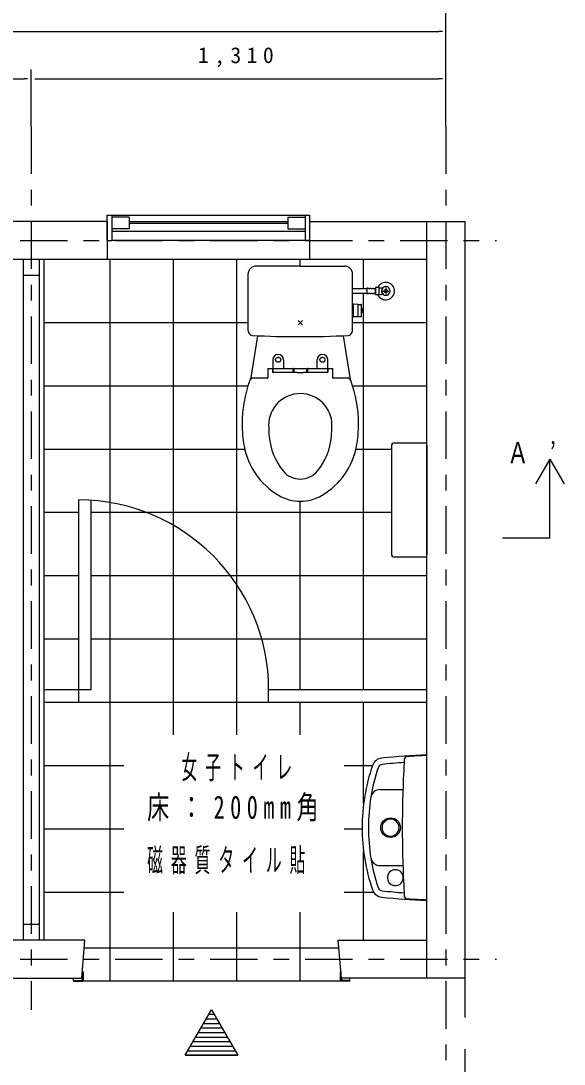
# Model space of a CAD drawing. Units: millimetres on the paper, enlarged 30 times, with parts at other scales. Extents: x -11550 to 0, y -62370 to 8010.
# Drawn here: x -7856 to -6827, y 3280 to 5257 of the extents above; entities that cross this region are included whole.
import ezdxf

# ---------------------------------------------------------------- set-up
doc = ezdxf.new("R2010")
doc.units = ezdxf.units.MM
doc.header["$LTSCALE"] = 30
doc.linetypes.add('USER1', pattern=[4.5, 2.5, -2])
doc.linetypes.add('USER2', pattern=[6, 3, -1, 1, -1])
doc.layers.add('layer1', color=4, linetype='Continuous', lineweight=25)
doc.styles.add('ＭＳ ゴシック', font='')
doc.styles.get('ＭＳ ゴシック').set_extended_font_data('MS Gothic')

msp = doc.modelspace()

# ---------------------------------------------------------------- linework, layer by layer
at = {"layer": 'layer1'}
for p, q in [((-7050.47, 5237.37), (-7050.47, 5345.37)), ((-7050.47, 5147.37), (-7050.47, 5255.37)), ((-9118.97, 5237.37), (-7063.97, 5237.37)), ((-7057.22, 5237.37), (-7063.97, 5237.37)), ((-7836.47, 5057.37), (-7836.47, 5165.37)), ((-7836.47, 5057.37), (-7836.47, 5165.37)), ((-7050.47, 5057.37), (-7050.47, 5165.37)), ((-9118.97, 5147.37), (-7849.97, 5147.37)), ((-7843.22, 5147.37), (-7849.97, 5147.37)), ((-7829.72, 5147.37), (-7822.97, 5147.37)), ((-7822.97, 5147.37), (-7063.97, 5147.37)), ((-7057.22, 5147.37), (-7063.97, 5147.37)), ((-7683.77, 4889.37), (-7317.17, 4889.37)), ((-7650.77, 4877.36), (-7350.17, 4877.36)), ((-7650.77, 4874.36), (-7350.17, 4874.36)), ((-7683.77, 4859.13), (-7317.17, 4859.13)), ((-7317.17, 4841.37), (-7683.77, 4841.37)), ((-7686.47, 3437.37), (-7686.47, 4805.37)), ((-7566.47, 3904.59), (-7566.47, 4805.37)), ((-7446.47, 3904.59), (-7446.47, 4805.37)), ((-7326.47, 4792.77), (-7326.47, 4805.37)), ((-7206.47, 4749.75), (-7206.47, 4805.37)), ((-7206.47, 3989.37), (-7206.47, 4740.99)), ((-7425.47, 4685.37), (-7812.47, 4685.37)), ((-7086.47, 4685.37), (-7227.47, 4685.37)), ((-7425.81, 4565.37), (-7812.47, 4565.37)), ((-7086.47, 4565.37), (-7227.13, 4565.37)), ((-7431.7, 4445.37), (-7812.47, 4445.37)), ((-7153.97, 4445.37), (-7221.24, 4445.37)), ((-7326.47, 3989.37), (-7326.47, 4346.94)), ((-7746.47, 4325.37), (-7812.47, 4325.37)), ((-7153.97, 4325.37), (-7722.47, 4325.37)), ((-7746.47, 4205.37), (-7812.47, 4205.37)), ((-7086.47, 4205.37), (-7722.47, 4205.37)), ((-7746.47, 4085.37), (-7812.47, 4085.37)), ((-7086.47, 4085.37), (-7722.47, 4085.37)), ((-7386.47, 3965.37), (-7746.47, 3965.37)), ((-7326.47, 3904.59), (-7326.47, 3965.37)), ((-7206.47, 3774.76), (-7206.47, 3965.37)), ((-7660.84, 3845.37), (-7812.47, 3845.37)), ((-7189.93, 3845.37), (-7243.23, 3845.37)), ((-7660.84, 3725.37), (-7812.47, 3725.37)), ((-7209.46, 3725.37), (-7243.23, 3725.37)), ((-7206.47, 3515.37), (-7206.47, 3681.97)), ((-7660.84, 3605.37), (-7812.47, 3605.37)), ((-7187.81, 3605.37), (-7243.23, 3605.37)), ((-7566.47, 3437.37), (-7566.47, 3568.42)), ((-7446.47, 3437.37), (-7446.47, 3568.42)), ((-7326.47, 3437.37), (-7326.47, 3568.42)), ((-7253.17, 3499.77), (-7735.77, 3499.77)), ((-7756.07, 3438.57), (-7756.07, 3443.37)), ((-7740.47, 3443.37), (-7740.47, 3438.57)), ((-7248.47, 3443.37), (-7248.47, 3438.57)), ((-7232.87, 3438.57), (-7232.87, 3443.37)), ((-7544.36, 3296.96), (-7494.47, 3383.37)), ((-7494.47, 3383.37), (-7444.59, 3296.96)), ((-7504.45, 3366.09), (-7484.49, 3366.09)), ((-7499.46, 3374.73), (-7489.48, 3374.73)), ((-7514.42, 3348.81), (-7474.52, 3348.81)), ((-7509.44, 3357.45), (-7479.51, 3357.45)), ((-7529.39, 3322.89), (-7459.55, 3322.89)), ((-7524.4, 3331.53), (-7464.54, 3331.53)), ((-7519.41, 3340.17), (-7469.53, 3340.17)), ((-7539.36, 3305.61), (-7449.58, 3305.61)), ((-7534.38, 3314.25), (-7454.57, 3314.25)), ((-7444.59, 3296.96), (-7544.36, 3296.96)), ((-7544.35, 3296.97), (-7444.59, 3296.97))]:
    msp.add_line(p, q, dxfattribs=at)
at = {"layer": 'layer1', "linetype": 'USER2'}
for p, q in [((-7836.47, 5057.37), (-7836.47, 3383.37)), ((-7050.47, 5057.37), (-7050.47, 2297.37)), ((-10917.47, 4841.37), (-6954.47, 4841.37)), ((-10917.47, 3479.37), (-6954.47, 3479.37))]:
    msp.add_line(p, q, dxfattribs=at)
at = {"layer": 'layer1', "color": 3}
for p, q in [((-7692.47, 4889.37), (-7683.77, 4889.37)), ((-7692.47, 4841.37), (-7692.47, 4889.37)), ((-7683.77, 4889.37), (-7683.77, 4841.37)), ((-7650.77, 4885.71), (-7683.77, 4885.71)), ((-7650.77, 4885.71), (-7650.77, 4863.57)), ((-7350.17, 4885.71), (-7317.17, 4885.71)), ((-7350.17, 4885.71), (-7350.17, 4863.57)), ((-7317.17, 4889.37), (-7317.17, 4841.37)), ((-7317.17, 4889.37), (-7308.47, 4889.37)), ((-7308.47, 4841.37), (-7308.47, 4889.37)), ((-7650.77, 4863.57), (-7683.77, 4863.57)), ((-7350.17, 4863.57), (-7317.17, 4863.57)), ((-7692.47, 4841.37), (-7683.77, 4841.37)), ((-7308.47, 4841.37), (-7317.17, 4841.37)), ((-7812.47, 4805.37), (-7812.47, 3515.37)), ((-7326.47, 4792.77), (-7410.47, 4792.77)), ((-7326.47, 4792.77), (-7275.47, 4792.77)), ((-7275.47, 4792.77), (-7242.47, 4792.77)), ((-7425.47, 4670.23), (-7425.47, 4777.77)), ((-7227.47, 4670.23), (-7227.47, 4777.77)), ((-7200.47, 4749.75), (-7227.47, 4749.75)), ((-7200.47, 4750.77), (-7200.47, 4739.97)), ((-7197.92, 4750.77), (-7200.47, 4750.77)), ((-7195.37, 4749.72), (-7196.87, 4749.72)), ((-7190.57, 4749.72), (-7192.07, 4749.72)), ((-7185.47, 4749.72), (-7187.57, 4749.72)), ((-7184.57, 4749.33), (-7184.87, 4749.03)), ((-7184.87, 4749.12), (-7184.87, 4741.62)), ((-7184.57, 4749.33), (-7184.27, 4749.33)), ((-7184.27, 4752), (-7183.8, 4752.27)), ((-7184.27, 4752), (-7184.27, 4738.73)), ((-7177.54, 4752.27), (-7183.8, 4752.27)), ((-7177.54, 4752.27), (-7177.07, 4752)), ((-7177.07, 4738.73), (-7177.07, 4752)), ((-7177.07, 4738.73), (-7177.07, 4752)), ((-7177.07, 4751.65), (-7173.54, 4751.65)), ((-7169.69, 4751.93), (-7172.79, 4746.57)), ((-7169.67, 4751.97), (-7169.69, 4751.93)), ((-7161.35, 4753.17), (-7167.59, 4753.17)), ((-7164.47, 4751.37), (-7164.47, 4739.37)), ((-7156.16, 4746.57), (-7159.28, 4751.97)), ((-7200.47, 4740.99), (-7227.47, 4740.99)), ((-7197.92, 4739.97), (-7200.47, 4739.97)), ((-7195.37, 4741.02), (-7196.87, 4741.02)), ((-7190.57, 4741.02), (-7192.07, 4741.02)), ((-7185.47, 4741.02), (-7187.57, 4741.02)), ((-7184.57, 4741.41), (-7184.87, 4741.71)), ((-7184.57, 4741.41), (-7184.27, 4741.41)), ((-7183.8, 4738.47), (-7184.27, 4738.73)), ((-7177.54, 4738.47), (-7183.8, 4738.47)), ((-7177.07, 4738.73), (-7177.54, 4738.47)), ((-7177.07, 4739.08), (-7173.54, 4739.08)), ((-7172.79, 4744.17), (-7169.69, 4738.8)), ((-7170.47, 4745.37), (-7158.47, 4745.37)), ((-7169.69, 4738.8), (-7169.67, 4738.77)), ((-7167.59, 4737.57), (-7161.35, 4737.57)), ((-7159.28, 4738.77), (-7156.16, 4744.17)), ((-7226.27, 4718.07), (-7227.47, 4718.07)), ((-7227.47, 4718.07), (-7227.47, 4698.87)), ((-7226.27, 4719.85), (-7226.27, 4718.07)), ((-7226.27, 4718.07), (-7226.27, 4698.87)), ((-7216.85, 4720.17), (-7225.65, 4720.45)), ((-7216.67, 4720.02), (-7211.27, 4720.02)), ((-7216.67, 4719.99), (-7216.67, 4720.02)), ((-7216.67, 4696.94), (-7216.67, 4719.99)), ((-7210.67, 4712.73), (-7210.67, 4719.42)), ((-7210.67, 4704.21), (-7210.67, 4712.73)), ((-7330.71, 4689.61), (-7322.23, 4681.13)), ((-7330.71, 4681.13), (-7322.23, 4689.61)), ((-7226.27, 4698.87), (-7227.47, 4698.87)), ((-7226.27, 4698.87), (-7226.27, 4697.09)), ((-7216.85, 4696.76), (-7225.65, 4696.49)), ((-7216.67, 4696.91), (-7216.67, 4696.94)), ((-7216.67, 4696.91), (-7211.27, 4696.91)), ((-7210.67, 4697.51), (-7210.67, 4704.21)), ((-7407.76, 4660.8), (-7421.03, 4578.03)), ((-7245.19, 4660.8), (-7231.92, 4578.03)), ((-7378.67, 4615.17), (-7378.67, 4597.77)), ((-7358.27, 4615.17), (-7358.27, 4598.37)), ((-7294.67, 4598.37), (-7294.67, 4615.17)), ((-7274.27, 4597.77), (-7274.27, 4615.17)), ((-7387.97, 4597.69), (-7387.97, 4580.96)), ((-7387.37, 4598.29), (-7379.57, 4598.29)), ((-7378.97, 4597.69), (-7378.97, 4592.11)), ((-7378.67, 4597.77), (-7378.67, 4591.44)), ((-7378.07, 4598.37), (-7358.27, 4598.37)), ((-7340.8, 4591.21), (-7378.07, 4591.21)), ((-7358.27, 4598.37), (-7340.8, 4598.37)), ((-7340.8, 4598.37), (-7340.8, 4591.21)), ((-7339.77, 4591.21), (-7340.8, 4591.21)), ((-7339.77, 4591.21), (-7339.77, 4598.19)), ((-7339.12, 4597.95), (-7339.77, 4598.19)), ((-7338.09, 4591.21), (-7339.77, 4591.21)), ((-7338.09, 4591.21), (-7338.09, 4597.77)), ((-7314.85, 4597.77), (-7338.09, 4597.77)), ((-7335.17, 4591.21), (-7338.09, 4591.21)), ((-7332.47, 4591.32), (-7335.17, 4591.21)), ((-7332.47, 4591.32), (-7320.47, 4591.32)), ((-7317.77, 4591.21), (-7320.47, 4591.32)), ((-7314.85, 4591.21), (-7317.77, 4591.21)), ((-7314.85, 4597.77), (-7314.85, 4591.21)), ((-7313.17, 4591.21), (-7314.85, 4591.21)), ((-7313.82, 4597.95), (-7313.17, 4598.19)), ((-7313.17, 4591.21), (-7313.17, 4598.19)), ((-7312.14, 4591.21), (-7313.17, 4591.21)), ((-7312.14, 4591.21), (-7312.14, 4598.37)), ((-7312.14, 4598.37), (-7294.67, 4598.37)), ((-7274.87, 4591.21), (-7312.14, 4591.21)), ((-7294.67, 4598.37), (-7274.87, 4598.37)), ((-7274.27, 4591.44), (-7274.27, 4597.77)), ((-7273.97, 4592.11), (-7273.97, 4597.69)), ((-7273.37, 4598.29), (-7265.57, 4598.29)), ((-7264.97, 4580.97), (-7264.97, 4597.69)), ((-7388.57, 4580.37), (-7415.99, 4580.37)), ((-7236.96, 4580.37), (-7264.37, 4580.37)), ((-7153.97, 4451.37), (-7153.97, 4247.37)), ((-7086.83, 4457.37), (-7147.97, 4457.37)), ((-7086.77, 4241.43), (-7086.77, 4457.31)), ((-7086.77, 4453.47), (-7086.47, 4453.47)), ((-7086.77, 4453.17), (-7086.47, 4453.17)), ((-7086.47, 4453.47), (-7086.47, 4245.27)), ((-7746.47, 4349.37), (-7746.47, 3965.37)), ((-7722.47, 3989.37), (-7722.47, 4348.57)), ((-7147.97, 4241.37), (-7086.83, 4241.37)), ((-7086.77, 4245.57), (-7086.47, 4245.57)), ((-7086.77, 4245.27), (-7086.47, 4245.27)), ((-7722.47, 3989.37), (-7812.47, 3989.37)), ((-7086.47, 3989.37), (-7386.47, 3989.37)), ((-7386.47, 3965.37), (-7386.47, 3989.37)), ((-7746.47, 3965.37), (-7812.47, 3965.37)), ((-7086.47, 3965.37), (-7386.47, 3965.37)), ((-7129.41, 3857.41), (-7129.74, 3851.92)), ((-7086.47, 3590.36), (-7086.47, 3866.37)), ((-7175.18, 3800.37), (-7132.07, 3800.37)), ((-7175.18, 3656.37), (-7132.07, 3656.37)), ((-7132.64, 3639.57), (-7132.37, 3639.57)), ((-7132.64, 3627.57), (-7132.37, 3627.57)), ((-7129.74, 3604.81), (-7129.41, 3599.33)), ((-7739.27, 3455.37), (-7739.27, 3438.57)), ((-7739.27, 3455.37), (-7738.07, 3455.37)), ((-7738.07, 3455.37), (-7738.07, 3437.37)), ((-7249.67, 3455.37), (-7250.87, 3455.37)), ((-7250.87, 3455.37), (-7250.87, 3437.37)), ((-7249.67, 3455.37), (-7249.67, 3438.57)), ((-7756.07, 3438.57), (-7739.27, 3438.57)), ((-7756.07, 3438.57), (-7756.07, 3437.37)), ((-7756.07, 3437.37), (-7738.07, 3437.37)), ((-7249.37, 3437.37), (-7736.57, 3437.37)), ((-7232.87, 3437.37), (-7250.87, 3437.37)), ((-7232.87, 3438.57), (-7249.67, 3438.57)), ((-7232.87, 3438.57), (-7232.87, 3437.37))]:
    msp.add_line(p, q, dxfattribs=at)
at = {"layer": 'layer1', "color": 20}
for p, q in [((-7692.47, 4877.37), (-7969.97, 4877.37)), ((-7692.47, 4877.37), (-7692.47, 4805.37)), ((-7308.47, 4877.37), (-7014.47, 4877.37)), ((-7308.47, 4805.37), (-7308.47, 4877.37)), ((-7086.47, 3443.37), (-7086.47, 4877.37)), ((-7014.47, 4877.37), (-7014.47, 3443.37)), ((-7086.47, 4805.37), (-9096.47, 4805.37)), ((-7851.47, 4805.37), (-7851.47, 3515.37)), ((-7821.47, 4805.37), (-7821.47, 3515.37)), ((-7851.47, 4775.37), (-7821.47, 4775.37)), ((-7851.47, 3545.37), (-7821.47, 3545.37)), ((-7734.47, 3515.37), (-8418.47, 3515.37)), ((-7740.47, 3443.37), (-7734.47, 3515.37)), ((-7248.47, 3443.37), (-7254.47, 3515.37)), ((-7254.47, 3515.37), (-7086.47, 3515.37)), ((-7254.47, 3515.37), (-7086.47, 3515.37)), ((-8412.47, 3443.37), (-7740.47, 3443.37)), ((-7014.47, 3443.37), (-7248.47, 3443.37))]:
    msp.add_line(p, q, dxfattribs=at)
at = {"layer": 'layer1', "color": 6}
for p, q in [((-6853.58, 4427.03), (-6880.58, 4380.26)), ((-6853.58, 4427.03), (-6826.58, 4380.26)), ((-6853.58, 4277.03), (-6853.58, 4427.03)), ((-6853.58, 4277.03), (-6943.58, 4277.03))]:
    msp.add_line(p, q, dxfattribs=at)
at = {"layer": 'layer1', "linetype": 'USER1'}
msp.add_line((-7014.47, 3443.37), (-7014.47, 2387.37), dxfattribs=at)
at = {"layer": 'layer1', "color": 3}
for points in [[(-7197.92, 4750.77), (-7197.72, 4750.75), (-7197.52, 4750.69), (-7197.34, 4750.59), (-7197.18, 4750.46), (-7197.05, 4750.3), (-7196.95, 4750.12), (-7196.89, 4749.92), (-7196.87, 4749.72)], [(-7195.37, 4749.72), (-7195.16, 4750.01), (-7194.9, 4750.27), (-7194.6, 4750.46), (-7194.26, 4750.6), (-7193.9, 4750.67), (-7193.54, 4750.67), (-7193.18, 4750.6), (-7192.85, 4750.46), (-7192.54, 4750.27), (-7192.28, 4750.01), (-7192.07, 4749.72)], [(-7190.57, 4749.72), (-7190.41, 4749.99), (-7190.21, 4750.22), (-7189.96, 4750.42), (-7189.68, 4750.56), (-7189.38, 4750.65), (-7189.07, 4750.68), (-7188.76, 4750.65), (-7188.46, 4750.56), (-7188.18, 4750.42), (-7187.93, 4750.22), (-7187.73, 4749.99), (-7187.57, 4749.72)], [(-7185.47, 4749.72), (-7185.35, 4749.71), (-7185.24, 4749.67), (-7185.14, 4749.62), (-7185.05, 4749.54), (-7184.97, 4749.45), (-7184.92, 4749.35), (-7184.88, 4749.23), (-7184.87, 4749.12)], [(-7196.87, 4741.02), (-7196.89, 4740.83), (-7196.93, 4740.66), (-7197.01, 4740.49), (-7197.12, 4740.34), (-7197.25, 4740.21), (-7197.4, 4740.11), (-7197.56, 4740.03), (-7197.74, 4739.98), (-7197.92, 4739.97)], [(-7192.07, 4741.02), (-7192.28, 4740.72), (-7192.54, 4740.47), (-7192.85, 4740.27), (-7193.18, 4740.14), (-7193.54, 4740.07), (-7193.9, 4740.07), (-7194.26, 4740.14), (-7194.6, 4740.27), (-7194.9, 4740.47), (-7195.16, 4740.72), (-7195.37, 4741.02)], [(-7187.57, 4741.02), (-7187.73, 4740.75), (-7187.93, 4740.51), (-7188.18, 4740.32), (-7188.46, 4740.17), (-7188.76, 4740.09), (-7189.07, 4740.06), (-7189.38, 4740.09), (-7189.68, 4740.17), (-7189.96, 4740.32), (-7190.21, 4740.51), (-7190.41, 4740.75), (-7190.57, 4741.02)], [(-7184.87, 4741.62), (-7184.88, 4741.51), (-7184.91, 4741.41), (-7184.95, 4741.32), (-7185.01, 4741.23), (-7185.09, 4741.16), (-7185.17, 4741.1), (-7185.27, 4741.05), (-7185.37, 4741.03), (-7185.47, 4741.02)]]:
    msp.add_lwpolyline(points, dxfattribs=at)
for centre, radius in [((-7164.47, 4745.37), 3.09), ((-7155.47, 3728.37), 18.6)]:
    msp.add_circle(centre, radius, dxfattribs=at)
at = {"layer": 'layer1', "color": 3, "linetype": 'USER1'}
for centre in [(-7368.47, 4615.17), (-7284.47, 4615.17)]:
    msp.add_circle(centre, 4.8, dxfattribs=at)
at = {"layer": 'layer1', "color": 3}
for centre, radius, start, end in [((-7410.47, 4777.77), 15, 90, 180), ((-7242.47, 4777.77), 15, 0, 90), ((-7164.47, 4745.37), 16.5, 0, 155.28051), ((-7173.54, 4778.65), 27, 270.00075, 278.20295), ((-7164.47, 4745.37), 8.4, 171.78673, 188.21327), ((-7164.47, 4745.37), 8.4, 111.78679, 128.21323), ((-7164.47, 4745.37), 8.4, 51.78679, 68.21318), ((-7164.47, 4745.37), 8.4, 351.78745, 8.21255), ((-7164.47, 4745.37), 16.5, 204.71977, 359.99997), ((-7173.54, 4712.08), 27, 81.79883, 90.00076), ((-7164.47, 4745.37), 8.4, 231.78677, 248.21321), ((-7164.47, 4745.37), 8.4, 291.78682, 308.21321), ((-7225.67, 4719.85), 0.6, 88.21009, 180), ((-7216.85, 4719.99), 0.18, 0, 88.21009), ((-7211.27, 4719.42), 0.6, 0, 90), ((-7213.25, 4708.47), 4.98, 301.20303, 58.79697), ((-7225.67, 4697.09), 0.6, 180, 271.78991), ((-7216.85, 4696.94), 0.18, 271.78991, 0), ((-7211.27, 4697.51), 0.6, 270, 0), ((-7416.47, 4670.23), 9, 180.00008, 267.11879), ((-7236.47, 4670.23), 9, 272.8773, 359.99982), ((-7326.47, 6458.97), 1800, 267.11967, 270.00007), ((-7326.47, 6458.97), 1800, 270.00007, 272.88045), ((-7368.47, 4615.17), 10.2, 0, 180), ((-7284.47, 4615.17), 10.2, 0, 180), ((-7387.37, 4597.69), 0.6, 90, 180), ((-7379.57, 4597.69), 0.6, 0, 90), ((-7378.07, 4592.11), 0.9, 180, 228.18969), ((-7378.07, 4597.77), 0.6, 90, 180), ((-7378.07, 4592.11), 0.9, 228.18969, 270), ((-7340.8, 4595.37), 3, 70, 90), ((-7338.09, 4600.77), 3, 250, 270), ((-7314.85, 4600.77), 3, 270, 290), ((-7312.14, 4595.37), 3, 90, 110), ((-7274.87, 4597.77), 0.6, 0, 90), ((-7274.87, 4592.11), 0.9, 270, 311.81031), ((-7274.87, 4592.11), 0.9, 311.81031, 0), ((-7273.37, 4597.69), 0.6, 90, 180), ((-7265.57, 4597.69), 0.6, 0, 90), ((-7196.87, 4493.37), 240, 159.85037, 180), ((-7415.99, 4573.77), 6.6, 90, 159.85037), ((-7388.57, 4580.96), 0.596, 269.60282, 359.72655), ((-7264.37, 4580.97), 0.6, 180, 269.995), ((-7236.96, 4573.77), 6.6, 20.14963, 90), ((-7456.07, 4493.37), 240, 0, 20.14963), ((-7326.47, 4490.97), 60, 0, 180), ((-7208.87, 4493.37), 228, 180, 190.49335), ((-7326.47, 4490.97), 60, 180, 182.00198), ((-7110.47, 4493.37), 276, 180.93339, 184.87103), ((-7542.47, 4493.37), 276, 355.12897, 359.06661), ((-7326.47, 4490.97), 60, 357.99802, 0), ((-7444.07, 4493.37), 228, 349.50665, 0), ((-7265.91, 4480.12), 120, 184.87103, 219.06295), ((-7387.03, 4480.12), 120, 320.93705, 355.12897), ((-7297.37, 4476.98), 138, 190.49335, 239.29508), ((-7355.58, 4476.98), 138, 300.70492, 349.50665), ((-7147.97, 4451.37), 6, 90, 180), ((-7086.83, 4457.31), 0.06, 0.00521, 89.99382), ((-7326.47, 4430.97), 42, 219.06295, 320.93705), ((-7326.47, 4427.97), 81, 239.29508, 300.70492), ((-7147.97, 4247.37), 6, 180, 270), ((-7086.83, 4241.43), 0.06, 270.00618, 359.99479), ((-7169.85, 3839.19), 21, 96.26118, 160.91924), ((-7041.26, 2667.2), 1200.02, 92.15904, 96.2612), ((-7123.43, 3857.05), 6, 93.95013, 176.57512), ((-7041.26, 2667.2), 1198.68, 92.16145, 93.95016), ((-6849.47, 3728.37), 360.01, 160.91925, 180), ((-6837.47, 3728.37), 360.01, 161.60864, 180), ((-7170.55, 3839.11), 9, 96.29529, 161.60866), ((-7041.26, 2667.2), 1188.02, 94.27083, 96.29529), ((-4973.23, 3728.37), 2160.04, 176.72086, 180), ((-7175.18, 3782.37), 18, 90, 170.91527), ((-7155.47, 3728.37), 16.2, 27.57846, 270), ((-6849.47, 3728.37), 360.01, 180, 199.08073), ((-6837.47, 3728.37), 360.01, 180, 198.39133), ((-7155.47, 3728.37), 16.2, 270, 332.42142), ((-7155.47, 3728.37), 16.2, 332.42142, 27.57846), ((-4973.23, 3728.37), 2160.04, 180, 183.27913), ((-7175.18, 3674.37), 18, 189.08472, 270), ((-7146.47, 3633.57), 15.08, 23.44591, 180), ((-7146.47, 3633.57), 15.08, 336.55408, 23.44591), ((-7130.63, 3641.22), 2.4, 223.43253, 250.75879), ((-7146.47, 3633.57), 15.08, 180, 336.55408), ((-7130.63, 3625.92), 2.4, 97.73593, 136.56746), ((-7169.85, 3617.55), 21, 199.08073, 263.73878), ((-7170.55, 3617.62), 9, 198.39133, 263.7047), ((-7041.26, 4789.54), 1188.02, 263.7047, 265.72916), ((-7123.43, 3599.69), 6, 183.42487, 266.04982), ((-7041.26, 4789.54), 1200.02, 263.73878, 267.84094), ((-7041.26, 4789.54), 1198.68, 266.0498, 267.83852)]:
    msp.add_arc(centre, radius, start, end, dxfattribs=at)
at = {"layer": 'layer1'}
msp.add_arc((-7746.47, 3989.37), 360, 0, 90, dxfattribs=at)

# ---------------------------------------------------------------- texts
at = {"layer": 'layer1', "color": 3, "style": 'ＭＳ ゴシック'}
for s, insert, char_height, attachment_point in [('\\T1.5;1,310', (-7443.47, 5188.54), 30.15, 5), ('\\T1.5;\\W0.5;女子トイレ', (-7551.8, 3840.59), 43.99, 4)]:
    msp.add_mtext(s, dxfattribs=dict(at, insert=insert, char_height=char_height, attachment_point=attachment_point))
at = {"layer": 'layer1', "color": 20, "insert": (-6934.75, 4418.86), "char_height": 40.25, "attachment_point": 7, "style": 'ＭＳ ゴシック'}
msp.add_mtext('\\T1.97;\\W0.75;Ａ’', dxfattribs=at)
at = {"layer": 'layer1', "color": 2, "char_height": 43.99, "attachment_point": 4, "style": 'ＭＳ ゴシック'}
for s, insert in [('\\T1.5;\\W0.7;床：200mm角', (-7616.8, 3764.59)), ('\\T1.5;\\W0.5;磁器質タイル貼', (-7616.8, 3664.59))]:
    msp.add_mtext(s, dxfattribs=dict(at, insert=insert))

doc.saveas('drawing.dxf')
